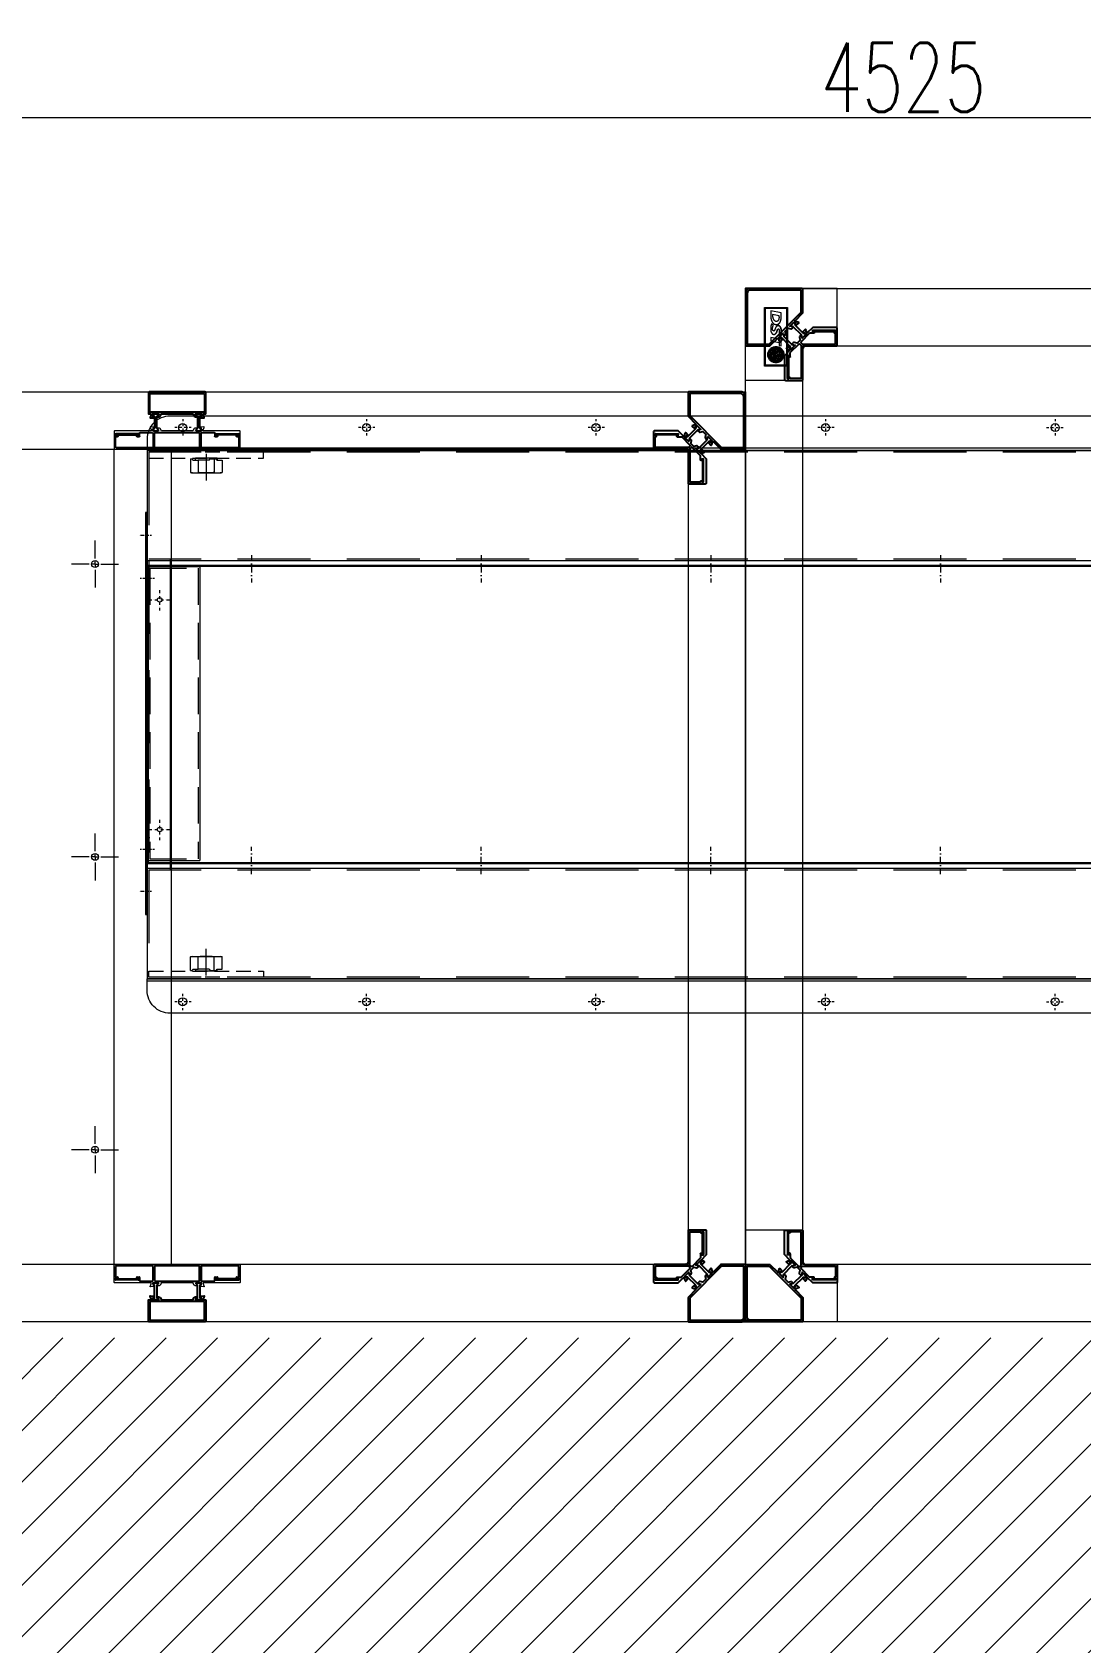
# Model space of a CAD drawing. Header units: millimetres. Extents: x 174875 to 182855, y -330615 to -324972.
# Drawn here: x 178266 to 179179, y -329156 to -327754 of the extents above; entities that cross this region are included whole.
import ezdxf

# ---------------------------------------------------------------- set-up
doc = ezdxf.new("R2010")
doc.units = ezdxf.units.MM
doc.header["$LTSCALE"] = 20
for name, pattern in [('CENTER', [2, 1.25, -0.25, 0.25, -0.25]), ('CENTER2', [28.575, 19.05, -3.175, 3.175, -3.175]), ('DASHDOT2', [0.5, 0.25, -0.125, 0, -0.125]), ('HIDDEN', [9.525, 6.35, -3.175]), ('HIDDEN2', [4.7625, 3.175, -1.5875]), ('SLD-中心线', [34.29, 30.48, -1.27, 1.27, -1.27]), ('SLD-实线', [0])]:
    doc.linetypes.add(name, pattern=pattern)
doc.layers.get('0').update_dxf_attribs({"lineweight": 15})
doc.layers.add('2-HIDDEN', color=2, linetype='HIDDEN')
for name, color, linetype, lineweight in [('Center', 1, 'CENTER', 9), ('Center2', 1, 'CENTER2', 9), ('Dim', 4, 'Continuous', 9), ('from', 7, 'Continuous', 15), ('Hidden', 2, 'HIDDEN', 9), ('中心线', 1, 'CENTER', 9), ('型材专用图层', 7, 'Continuous', 15), ('粗实线', 7, 'SLD-实线', 25)]:
    doc.layers.add(name, color=color, linetype=linetype, lineweight=lineweight)
doc.styles.add('.标注TY', font='txt.shx', dxfattribs={"width": 0.7, "bigfont": 'gbcbig.shx'})
doc.dimstyles.new('.60号字体TY$0', dxfattribs={"dimtxt": 60, "dimasz": 30, "dimexe": 5, "dimexo": 0.5, "dimgap": 5, "dimtad": 1, "dimdsep": 46, "dimtxsty": '.标注TY', "dimblk": 'CLOSEDBLANK', "dimcen": 2.5, "dimclrd": 256, "dimclre": 256, "dimclrt": 256, "dimadec": 0, "dimazin": 0, "dimtfac": 1, "dimtmove": 0, "dimatfit": 3, "dimldrblk": 'CLOSEDBLANK', "dimfxl": 1, "dimlwd": -1, "dimlwe": -1, "dimarcsym": 0})

# ---------------------------------------------------------------- blocks, each defined once
blk = doc.blocks.new('20230914.152401')
for p, q in [((0, 0), (0, 76)), ((80, 80), (4, 80)), ((80, 30), (80, 80)), ((80, 30), (50, 30)), ((50, 0), (50, 30)), ((50, 0), (0, 0))]:
    blk.add_line(p, q)
blk.add_open_spline([(0, 76), (0.1, 76.5), (0.2, 77.6), (1.1, 78.9), (2.4, 79.8), (3.5, 79.9), (4, 80)], degree=3)
at = {"layer": 'Center2'}
for p, q in [((16.6, 12.4), (16.6, 63.6)), ((16.6, 63.6), (36.6, 63.6)), ((17.5, 62.8), (35.7, 62.8)), ((17.5, 13.2), (17.5, 62.8)), ((31, 58.9), (22.2, 60.6)), ((29.5, 56.3), (23.7, 57.5)), ((35.7, 62.8), (35.7, 13.2)), ((36.6, 63.6), (36.6, 12.4)), ((24.2, 48), (22.8, 49.3)), ((29.2, 49.4), (28.9, 49.2)), ((22.1, 37.3), (22.1, 34.5)), ((29.3, 35.9), (22.1, 37.3)), ((22.1, 34.5), (29.3, 33.1)), ((29.3, 39.3), (29.3, 35.9)), ((31.1, 38.9), (29.3, 39.3)), ((29.3, 33.1), (29.3, 30.4)), ((29.3, 30.4), (31.1, 30)), ((29.4, 40.5), (31.1, 40.1)), ((31.1, 30), (31.1, 38.9)), ((36.6, 12.4), (16.6, 12.4)), ((35.7, 13.2), (17.5, 13.2))]:
    blk.add_line(p, q, dxfattribs=at)
blk.add_circle((26.5, 22.4), 7.07, dxfattribs=at)
for centre, radius, start, end in [((26.5, 22.4), 6.41, 108.577, 126.0196), ((14.5, 24.5), 10.7, 13.5276, 21.3249), ((26.5, 22.4), 6.41, 82.0979, 100.3435), ((14, 24.5), 14, 15.0099, 17.4541), ((14.1, 24.5), 14.5, 10.3131, 16.2707), ((26.5, 22.4), 6.41, 59.944, 75.7184), ((26.5, 22.4), 6.41, 177.7263, 188.6439), ((26.5, 22.4), 6.41, 169.1076, 169.8032), ((26.5, 22.4), 6.41, 194.7058, 203.8925), ((26.5, 22.4), 6.41, 150.285, 160.9806), ((14.1, 24.6), 8.15, 323.4773, 331.5163), ((26.5, 22.4), 6.41, 213.591, 230.8986), ((26.5, 22.4), 6.41, 135.5027, 144.2715), ((14.3, 24.5), 8.57, 324.6892, 335.5632), ((14.1, 24.6), 8.15, 340.1207, 359.4156), ((14.1, 24.6), 8.15, 8.2595, 15.9179), ((14.3, 24.5), 8.57, 4.9867, 16.4021), ((14.5, 24.5), 10.7, 318.1507, 326.2785), ((14.3, 24.5), 8.57, 345.4556, 356.3315), ((26.5, 22.4), 6.41, 239.938, 258.3849), ((14.1, 24.6), 11.6, 324.3309, 332.4747), ((14.5, 24.5), 10.7, 333.3058, 346.8094), ((14.1, 24.6), 11.6, 339.1422, 346.8053), ((14.5, 24.5), 10.7, 353.5448, 6.4503), ((14, 24.5), 14, 323.0287, 326.4235), ((14.1, 24.6), 11.6, 7.8448, 16.6749), ((14.1, 24.6), 11.6, 353.6952, 1.5796), ((14.1, 24.5), 14.5, 324.0887, 330.5035), ((26.5, 22.4), 6.41, 264.641, 280.4723), ((14, 24.5), 14, 331.2041, 340.3573), ((14.1, 24.5), 14.5, 335.375, 342.0402), ((14, 24.5), 14, 345.977, 354.7493), ((14, 24.5), 14, 0.6216, 9.2049), ((14.1, 24.5), 14.5, 347.2318, 353.8189), ((26.5, 22.4), 6.41, 287.2151, 291.3775), ((14.1, 24.5), 14.5, 358.6925, 5.3237), ((14.6, 24.6), 16.5, 330.0669, 335.1553), ((14.7, 24.5), 16.9, 333.1303, 337.3277), ((26.5, 22.4), 6.41, 300.9733, 311.0965), ((14.6, 24.6), 16.5, 340.2612, 347.1517), ((26.5, 22.4), 6.41, 47.2591, 52.9763), ((14.6, 24.6), 16.5, 4.2394, 8.5697), ((14.7, 24.5), 16.9, 342.1343, 347.4054), ((14.6, 24.6), 16.5, 352.0539, 359.1488), ((26.5, 22.4), 6.41, 316.2495, 326.3707), ((14.7, 24.5), 16.9, 2.2264, 6.1797), ((26.5, 22.4), 6.41, 29.0078, 38.3367), ((14.7, 24.5), 16.9, 352.5463, 357.902), ((26.5, 22.4), 6.41, 332.7338, 338.859), ((26.5, 22.4), 6.41, 14.6549, 23.3331), ((26.5, 22.4), 6.41, 344.127, 355.8051), ((26.5, 22.4), 6.41, 1.3408, 8.7575)]:
    blk.add_arc(centre, radius, start, end, dxfattribs=at)
for points, knots in [([(22.2, 60.6), (22.2, 59.8), (22.1, 58.1), (22, 55.6), (22.3, 53.3), (23, 51.3), (24.1, 49.7), (25.7, 48.6), (27.4, 48.6), (28.8, 49.1), (29.8, 49.9), (30.4, 51), (31, 52.9), (31.3, 55.5), (31.1, 57.7), (31, 58.9)], [0, 0, 0, 0, 0.093743, 0.187488, 0.281183, 0.351524, 0.42189, 0.492191, 0.562334, 0.60939, 0.656365, 0.703235, 0.750325, 0.875078, 1, 1, 1, 1]), ([(23.7, 57.5), (23.7, 56.9), (23.6, 55.6), (23.9, 53.6), (25, 52.3), (26.1, 51.7), (27, 51.6), (27.7, 51.7), (28.5, 52), (29.3, 53), (29.6, 54.6), (29.5, 55.8), (29.5, 56.3)], [0, 0, 0, 0, 0.140716, 0.280942, 0.421244, 0.49092, 0.562109, 0.609483, 0.656011, 0.750071, 0.874889, 1, 1, 1, 1]), ([(22.8, 49.3), (22.5, 48.5), (22, 47.1), (22, 45.1), (22.1, 43.5), (22.2, 42.3), (22.8, 41.3), (23.4, 40.6), (24.1, 40.1), (24.9, 40), (25.7, 40.2), (26.4, 40.8), (27, 41.6), (27.5, 42.9), (27.8, 44), (28.2, 44.7), (28.5, 44.8), (28.7, 44.8), (29, 44.8), (29.3, 44.3), (29.4, 43.4), (29.4, 42), (29.4, 41.1), (29.4, 40.5)], [0, 0, 0, 0, 0.105326, 0.210557, 0.269959, 0.328741, 0.375109, 0.422334, 0.456894, 0.492399, 0.52708, 0.562708, 0.614961, 0.667509, 0.750007, 0.765627, 0.78141, 0.789369, 0.797148, 0.812854, 0.865032, 0.917532, 1, 1, 1, 1]), ([(31.1, 40.1), (31.1, 40.8), (31.2, 42.3), (31.2, 44.2), (30.8, 45.6), (30.4, 46.6), (29.6, 47.5), (28.7, 47.8), (27.8, 47.7), (27, 47.1), (26.2, 45.9), (25.8, 44.5), (25.3, 43.5), (25, 43.2), (24.8, 43), (24.6, 43), (24.2, 43.1), (23.9, 43.6), (23.6, 44.4), (23.6, 46), (24, 47.2), (24.2, 48)], [0, 0, 0, 0, 0.105642, 0.211237, 0.26401, 0.316814, 0.369518, 0.421958, 0.457097, 0.491977, 0.562613, 0.656463, 0.703357, 0.715359, 0.726994, 0.738751, 0.750755, 0.781475, 0.812591, 0.875377, 1, 1, 1, 1]), ([(24.8, 43), (24.8, 43), (24.9, 43), (25, 43.1), (25.1, 43.2), (25.1, 43.2)], [0, 0, 0, 0, 0.039655, 0.70753, 1, 1, 1, 1]), ([(28.2, 44.6), (28.1, 44.5), (27.6, 43.8), (27.4, 42.4), (26.7, 41), (26.1, 40.6), (26, 40.5)], [0, 0, 0, 0, 0.049887, 0.545355, 0.932005, 1, 1, 1, 1]), ([(27.3, 47.3), (27.5, 47.4), (27.8, 47.7), (28.7, 47.8), (29.6, 47.5), (30.6, 46.3), (31.2, 44.5), (31.2, 42.3), (31.1, 40.8), (31.1, 40.1)], [0, 0, 0, 0, 0.059082, 0.131482, 0.239528, 0.34812, 0.564768, 0.782336, 1, 1, 1, 1]), ([(25.3, 28.7), (25.4, 28.6), (25.4, 28.5), (25.5, 28.4), (25.6, 28.3), (25.9, 28.3), (26.4, 28.3), (27, 28.3), (27.4, 28.2), (27.5, 28.1)], [0, 0, 0, 0, 0.064835, 0.125549, 0.188639, 0.250649, 0.500915, 0.752172, 1, 1, 1, 1]), ([(27.5, 28.1), (27.2, 28.2), (26.6, 28.4), (25.9, 28.3), (25.6, 28.3), (25.5, 28.4), (25.4, 28.5), (25.4, 28.6), (25.3, 28.7)], [0, 0, 0, 0, 0.497414, 0.748515, 0.810731, 0.874032, 0.934949, 1, 1, 1, 1]), ([(20.2, 21.4), (20.4, 21.4), (20.7, 21.3), (21, 21.3), (21.1, 21.4), (21.2, 21.5), (21.2, 21.7), (20.9, 21.9), (20.5, 22.2), (20.2, 22.5), (20.1, 22.6)], [0, 0, 0, 0, 0.250622, 0.344853, 0.368506, 0.391067, 0.439928, 0.593807, 0.752375, 1, 1, 1, 1]), ([(22.2, 24.5), (22.1, 24.4), (21.8, 24.1), (21.2, 24), (20.6, 23.9), (20.3, 23.7), (20.2, 23.6)], [0, 0, 0, 0, 0.278304, 0.560383, 0.784062, 1, 1, 1, 1]), ([(20.2, 23.5), (20.5, 23.2), (20.9, 22.8), (21.5, 22.3), (21.7, 22), (21.8, 21.8)], [0, 0, 0, 0, 0.5566654, 0.7790892, 1, 1, 1, 1]), ([(21.8, 21.8), (21.7, 22), (21.5, 22.4), (20.8, 22.8), (20.4, 23.2), (20.2, 23.5)], [0, 0, 0, 0, 0.280004, 0.562578, 1, 1, 1, 1]), ([(21.3, 20.7), (21.1, 20.7), (20.8, 20.7), (20.4, 20.7), (20.3, 20.7)], [0, 0, 0, 0, 0.5599407, 1, 1, 1, 1]), ([(20.4, 24.5), (20.7, 24.5), (21.1, 24.6), (21.6, 24.8), (21.8, 24.9), (21.9, 25.1), (21.8, 25.2), (21.8, 25.3), (21.7, 25.4), (21.4, 25.5), (21.2, 25.5), (20.9, 25.5)], [0, 0, 0, 0, 0.314062, 0.437625, 0.561039, 0.60854, 0.631069, 0.653957, 0.702773, 0.752043, 1, 1, 1, 1]), ([(23.4, 18.6), (23, 18.6), (22.4, 18.7), (21.8, 18.9), (21.4, 19), (21.2, 18.9), (21.2, 18.8)], [0, 0, 0, 0, 0.497695, 0.748736, 0.876336, 1, 1, 1, 1]), ([(21.3, 26.1), (21.5, 26.1), (21.8, 26.1), (22, 25.9), (22.2, 25.8)], [0, 0, 0, 0, 0.55805, 1, 1, 1, 1]), ([(22.2, 25.8), (22, 25.9), (21.8, 26.1), (21.4, 26.1), (21.3, 26.1)], [0, 0, 0, 0, 0.560096, 1, 1, 1, 1]), ([(22.1, 21), (22.4, 20.7), (22.7, 20.3), (23.2, 19.9), (23.4, 19.7), (23.4, 19.5), (23.4, 19.4), (23.4, 19.3), (23.3, 19.2), (23.1, 19.2), (22.8, 19.3), (22.2, 19.5), (21.7, 19.5), (21.3, 19.6)], [0, 0, 0, 0, 0.248314, 0.373478, 0.436119, 0.468379, 0.499485, 0.515421, 0.53121, 0.562519, 0.625681, 0.750656, 1, 1, 1, 1]), ([(22.5, 26.9), (22.7, 26.8), (23, 26.6), (23.6, 26.7), (24.1, 26.7), (24.4, 26.6), (24.6, 26.5), (24.7, 26.4), (24.7, 26.3), (24.6, 26.1), (24.5, 26), (24.2, 25.9), (23.7, 25.7), (23.2, 25.4), (22.9, 25.3)], [0, 0, 0, 0, 0.123361, 0.248792, 0.374043, 0.436042, 0.468003, 0.498078, 0.530906, 0.561854, 0.591938, 0.624463, 0.750042, 1, 1, 1, 1]), ([(22.9, 24), (23.2, 23.8), (23.7, 23.5), (24.2, 23.2), (24.5, 23.1), (24.6, 22.9), (24.6, 22.8), (24.6, 22.7), (24.6, 22.6), (24.4, 22.5), (24.1, 22.5), (23.5, 22.5), (23, 22.4), (22.6, 22.4)], [0, 0, 0, 0, 0.2494467, 0.3742887, 0.4443229, 0.4721389, 0.5003434, 0.5157386, 0.5311693, 0.5636012, 0.6264707, 0.7513308, 1, 1, 1, 1]), ([(24.9, 22.1), (24.7, 22), (24.4, 21.8), (23.8, 21.9), (23.3, 21.9), (22.9, 21.8), (22.7, 21.7), (22.6, 21.6), (22.6, 21.5), (22.6, 21.4), (22.7, 21.2), (23, 21), (23.5, 20.6), (23.8, 20.1), (24, 19.7)], [0, 0, 0, 0, 0.124495, 0.249684, 0.374831, 0.444847, 0.472617, 0.500416, 0.516182, 0.531206, 0.563755, 0.627147, 0.751775, 1, 1, 1, 1]), ([(22.6, 21.5), (22.6, 21.5), (22.6, 21.5), (22.7, 21.6), (22.7, 21.7), (22.8, 21.7), (22.9, 21.7)], [0, 0, 0, 0, 0.056841, 0.24878, 0.677408, 1, 1, 1, 1]), ([(22.7, 27.5), (22.9, 27.4), (23.3, 27.2), (24.1, 27.4), (24.6, 27.2), (24.9, 27)], [0, 0, 0, 0, 0.274321, 0.562973, 1, 1, 1, 1]), ([(24.9, 27), (24.5, 27.2), (23.9, 27.4), (23.2, 27.3), (22.9, 27.5), (22.7, 27.5)], [0, 0, 0, 0, 0.557146, 0.782697, 1, 1, 1, 1]), ([(25.1, 25.7), (24.8, 25.5), (24.3, 25.2), (23.7, 25), (23.3, 24.8), (23.2, 24.7), (23.1, 24.7), (23.1, 24.6), (23.1, 24.6), (23.1, 24.5), (23.2, 24.5), (23.3, 24.4), (23.5, 24.3), (23.8, 24.1), (24.4, 23.9), (24.9, 23.6), (25.1, 23.3)], [0, 0, 0, 0, 0.247907, 0.372871, 0.434636, 0.468072, 0.479207, 0.489111, 0.497735, 0.509355, 0.523208, 0.54851, 0.591912, 0.657915, 0.781436, 1, 1, 1, 1]), ([(25.1, 23.3), (24.8, 23.6), (24.3, 24), (23.6, 24.3), (23.3, 24.4), (23.2, 24.5), (23.1, 24.5), (23.1, 24.6), (23.1, 24.6), (23.1, 24.7), (23.2, 24.7), (23.3, 24.8), (23.4, 24.8), (23.4, 24.8)], [0, 0, 0, 0, 0.477896, 0.682308, 0.785923, 0.831278, 0.84613, 0.859424, 0.87421, 0.89119, 0.910278, 0.967602, 1, 1, 1, 1]), ([(25.7, 16.8), (25.3, 16.8), (24.6, 16.9), (24, 17.2), (23.6, 17.2), (23.4, 17.1), (23.3, 17.1), (23.3, 17), (23.3, 16.9), (23.3, 16.8)], [0, 0, 0, 0, 0.4170687, 0.7482125, 0.8109013, 0.8735668, 0.9056806, 0.937199, 1, 1, 1, 1]), ([(23.3, 16.8), (23.3, 16.9), (23.3, 17), (23.3, 17.1), (23.4, 17.1), (23.5, 17.2), (23.6, 17.2)], [0, 0, 0, 0, 0.340471, 0.511345, 0.685448, 1, 1, 1, 1]), ([(24.4, 19.2), (24.5, 19), (24.6, 18.7), (25.1, 18.3), (25.4, 18), (25.6, 17.8), (25.7, 17.7), (25.7, 17.6), (25.7, 17.5), (25.7, 17.5), (25.6, 17.4), (25.6, 17.4), (25.5, 17.3), (25.4, 17.3), (25.1, 17.5), (24.6, 17.6), (24.1, 17.8), (23.7, 17.8), (23.6, 17.8)], [0, 0, 0, 0, 0.120959, 0.247219, 0.369096, 0.434264, 0.450529, 0.46566, 0.48072, 0.496925, 0.513097, 0.527942, 0.542454, 0.55778, 0.626918, 0.751418, 0.875626, 1, 1, 1, 1]), ([(23.6, 17.8), (23.9, 17.7), (24.5, 17.6), (25, 17.5), (25.2, 17.4)], [0, 0, 0, 0, 0.663644, 1, 1, 1, 1]), ([(25.4, 21.9), (25.7, 21.7), (26.1, 21.3), (26.7, 21.1), (27, 20.9), (27.1, 20.8), (27.1, 20.7), (27.1, 20.6), (27.1, 20.5), (27.1, 20.5), (27, 20.5), (26.9, 20.5), (26.5, 20.5), (25.9, 20.4), (25.3, 20.4), (25, 20.4)], [0, 0, 0, 0, 0.247849, 0.372578, 0.435376, 0.466706, 0.483113, 0.499964, 0.510498, 0.520212, 0.52991, 0.563008, 0.625765, 0.75051, 1, 1, 1, 1]), ([(27.2, 19.8), (26.8, 19.8), (26.3, 19.7), (25.6, 19.8), (25.2, 19.8), (25.1, 19.7), (25, 19.7), (25, 19.6), (25, 19.5), (25.1, 19.3), (25.3, 19.1), (25.8, 18.6), (26.1, 18.1), (26.3, 17.8)], [0, 0, 0, 0, 0.249641, 0.374875, 0.437498, 0.469119, 0.484623, 0.500559, 0.532025, 0.562619, 0.626984, 0.751989, 1, 1, 1, 1]), ([(25, 19.6), (25, 19.6), (25, 19.6), (25, 19.7), (25.1, 19.7), (25.2, 19.8), (25.2, 19.8), (25.2, 19.8)], [0, 0, 0, 0, 0.121459, 0.313921, 0.501157, 0.883043, 1, 1, 1, 1]), ([(25.3, 27.9), (25.4, 27.8), (25.8, 27.6), (26.4, 27.7), (26.8, 27.7), (27.2, 27.6), (27.4, 27.6), (27.5, 27.5), (27.5, 27.4), (27.5, 27.3), (27.4, 27.2), (27.3, 27.1), (27, 27), (26.4, 26.8), (25.9, 26.4), (25.6, 26.2)], [0, 0, 0, 0, 0.123108, 0.249347, 0.374166, 0.436463, 0.46823, 0.499605, 0.515911, 0.531572, 0.54721, 0.563188, 0.625645, 0.750445, 1, 1, 1, 1]), ([(25.7, 24.9), (26.1, 24.8), (26.6, 24.6), (27.2, 24.4), (27.5, 24.2), (27.7, 24.1), (27.7, 24), (27.7, 23.9), (27.7, 23.8), (27.5, 23.7), (27.2, 23.6), (26.5, 23.6), (26, 23.4), (25.7, 23.3)], [0, 0, 0, 0, 0.249064, 0.374289, 0.436847, 0.468145, 0.500637, 0.515855, 0.530657, 0.563345, 0.627767, 0.75222, 1, 1, 1, 1]), ([(28, 23.2), (27.6, 23.1), (27, 23), (26.4, 22.9), (26.1, 22.8), (25.9, 22.7), (25.9, 22.7), (25.8, 22.5), (25.9, 22.4), (26, 22.2), (26.3, 22.1), (26.9, 21.8), (27.3, 21.4), (27.6, 21.1)], [0, 0, 0, 0, 0.248338, 0.373091, 0.436219, 0.451697, 0.467201, 0.499295, 0.531164, 0.56123, 0.625683, 0.751021, 1, 1, 1, 1]), ([(25.9, 22.4), (25.9, 22.4), (25.8, 22.4), (25.8, 22.5), (25.9, 22.7), (25.9, 22.7), (26, 22.8), (26.1, 22.8), (26.1, 22.8)], [0, 0, 0, 0, 0.024585, 0.278089, 0.53338, 0.656711, 0.77983, 1, 1, 1, 1]), ([(27.8, 26.8), (27.5, 26.6), (27, 26.3), (26.5, 26), (26.2, 25.9), (26.1, 25.8), (26, 25.7), (26, 25.6), (26.1, 25.4), (26.3, 25.3), (26.6, 25.2), (27.2, 25.1), (27.7, 24.8), (28, 24.7)], [0, 0, 0, 0, 0.249909, 0.375069, 0.438615, 0.454061, 0.46952, 0.501531, 0.53276, 0.563412, 0.628159, 0.752211, 1, 1, 1, 1]), ([(26.1, 25.4), (26.1, 25.4), (26.1, 25.5), (26, 25.6), (26, 25.7), (26.1, 25.8), (26.2, 25.8), (26.2, 25.9), (26.3, 25.9)], [0, 0, 0, 0, 0.026438, 0.247997, 0.475102, 0.584784, 0.694366, 1, 1, 1, 1]), ([(26.1, 26.5), (26.2, 26.6), (26.5, 26.9), (27, 27), (27.2, 27.1), (27.2, 27.1)], [0, 0, 0, 0, 0.4953764, 0.9473154, 1, 1, 1, 1]), ([(27.7, 16.1), (27.4, 16.3), (27.1, 16.6), (26.9, 17.1), (26.8, 17.4)], [0, 0, 0, 0, 0.562133, 1, 1, 1, 1]), ([(28, 20), (28.1, 19.9), (28.3, 19.5), (28.8, 19.2), (29.2, 19), (29.4, 18.8), (29.6, 18.6), (29.6, 18.5), (29.5, 18.4), (29.5, 18.4), (29.3, 18.3), (29, 18.4), (28.3, 18.5), (27.7, 18.5), (27.3, 18.5)], [0, 0, 0, 0, 0.124817, 0.249442, 0.374389, 0.436762, 0.468114, 0.50005, 0.515692, 0.530878, 0.563246, 0.625218, 0.750475, 1, 1, 1, 1]), ([(29.5, 17.7), (29.1, 17.7), (28.5, 17.7), (27.9, 17.8), (27.6, 17.9), (27.4, 17.8), (27.4, 17.8), (27.3, 17.7), (27.3, 17.6), (27.3, 17.4), (27.5, 17.2), (27.8, 16.8), (28.2, 16.5), (28.4, 16.2)], [0, 0, 0, 0, 0.280736, 0.420975, 0.491184, 0.509412, 0.526933, 0.544177, 0.562303, 0.614978, 0.668206, 0.750463, 1, 1, 1, 1]), ([(28.6, 22.9), (28.7, 22.8), (29, 22.5), (29.5, 22.3), (30, 22.2), (30.3, 22), (30.4, 21.9), (30.5, 21.8), (30.5, 21.7), (30.4, 21.6), (30.3, 21.5), (29.9, 21.4), (29.3, 21.5), (28.7, 21.4), (28.3, 21.3)], [0, 0, 0, 0, 0.12385, 0.249765, 0.374988, 0.437326, 0.469501, 0.500888, 0.516585, 0.532518, 0.563818, 0.626617, 0.751957, 1, 1, 1, 1]), ([(28.4, 27.1), (28.6, 27.3), (29, 27.6), (29.5, 27.8), (29.7, 27.9)], [0, 0, 0, 0, 0.558813, 1, 1, 1, 1]), ([(30.6, 21), (30.2, 20.9), (29.7, 20.8), (29, 20.8), (28.7, 20.8), (28.5, 20.7), (28.4, 20.5), (28.4, 20.4), (28.5, 20.3), (28.6, 20.2), (28.8, 20), (29.4, 19.7), (29.8, 19.3), (30.1, 19.1)], [0, 0, 0, 0, 0.249115, 0.37408, 0.436601, 0.468121, 0.499016, 0.531319, 0.562704, 0.593329, 0.625143, 0.751672, 1, 1, 1, 1]), ([(28.5, 20.5), (28.5, 20.5), (28.5, 20.6), (28.5, 20.7), (28.6, 20.7), (28.7, 20.8), (28.7, 20.8)], [0, 0, 0, 0, 0.042156, 0.410259, 0.7858, 1, 1, 1, 1]), ([(28.6, 25.9), (29, 25.7), (29.5, 25.5), (30.2, 25.4), (30.5, 25.3), (30.7, 25.2), (30.7, 25.1), (30.7, 25), (30.7, 24.9), (30.5, 24.8), (30.2, 24.7), (29.5, 24.6), (29, 24.4), (28.7, 24.2)], [0, 0, 0, 0, 0.249452, 0.375302, 0.437447, 0.468826, 0.500194, 0.515589, 0.531872, 0.564572, 0.627321, 0.752399, 1, 1, 1, 1]), ([(31, 25.8), (30.6, 25.9), (30, 26), (29.4, 26.2), (29, 26.3), (28.9, 26.4), (28.8, 26.6), (28.9, 26.8), (29.1, 26.9), (29.6, 27.1), (30, 27.3), (30.4, 27.5)], [0, 0, 0, 0, 0.280931, 0.421163, 0.49239, 0.527607, 0.563084, 0.609783, 0.656414, 0.750349, 1, 1, 1, 1]), ([(31, 24.4), (30.7, 24.2), (30.2, 24), (29.5, 23.9), (29.2, 23.8), (29, 23.7), (29, 23.5), (29, 23.4), (29.1, 23.2), (29.4, 23.1), (30.1, 22.9), (30.6, 22.6), (30.9, 22.3)], [0, 0, 0, 0, 0.248577, 0.374047, 0.436803, 0.467904, 0.499543, 0.530751, 0.562272, 0.625132, 0.750641, 1, 1, 1, 1]), ([(29, 23.6), (29, 23.6), (29, 23.7), (29.1, 23.8), (29.2, 23.8), (29.3, 23.8)], [0, 0, 0, 0, 0.208422, 0.602053, 1, 1, 1, 1]), ([(30.7, 17.5), (30.6, 17.6), (30.4, 17.7), (30.4, 17.9), (30.3, 18)], [0, 0, 0, 0, 0.552498, 1, 1, 1, 1]), ([(30.8, 19.3), (31.1, 19.4), (31.5, 19.4), (32, 19.4), (32.2, 19.4)], [0, 0, 0, 0, 0.560029, 1, 1, 1, 1]), ([(31.8, 18.8), (31.7, 18.8), (31.4, 18.8), (31, 18.8), (30.8, 18.7), (30.8, 18.6), (30.7, 18.4), (30.8, 18.2), (31, 18), (31.1, 17.9)], [0, 0, 0, 0, 0.2811934, 0.4225006, 0.5610579, 0.6081479, 0.6556267, 0.7494162, 1, 1, 1, 1]), ([(32.5, 20.1), (32.2, 20.2), (31.8, 20.4), (31.4, 20.7), (31.2, 20.8)], [0, 0, 0, 0, 0.5601704, 1, 1, 1, 1]), ([(31.5, 22.3), (31.7, 22.4), (32.2, 22.5), (32.7, 22.5), (32.9, 22.5)], [0, 0, 0, 0, 0.560182, 1, 1, 1, 1]), ([(32.9, 22.5), (32.6, 22.5), (32.2, 22.5), (31.7, 22.4), (31.5, 22.3)], [0, 0, 0, 0, 0.55944, 1, 1, 1, 1]), ([(32.9, 21.9), (32.6, 21.9), (32.3, 21.9), (31.8, 21.8), (31.7, 21.7), (31.6, 21.6), (31.5, 21.5), (31.5, 21.4), (31.6, 21.3), (31.7, 21.1), (32.1, 20.9), (32.4, 20.7), (32.7, 20.6)], [0, 0, 0, 0, 0.249317, 0.372099, 0.435542, 0.467394, 0.495392, 0.529362, 0.568384, 0.629217, 0.751244, 1, 1, 1, 1]), ([(31.6, 25.2), (31.7, 25.2), (31.9, 25.4), (32, 25.4), (32.1, 25.5)], [0, 0, 0, 0, 0.559914, 1, 1, 1, 1]), ([(32.8, 23.3), (32.6, 23.4), (32.1, 23.5), (31.8, 23.8), (31.6, 23.9)], [0, 0, 0, 0, 0.560472, 1, 1, 1, 1]), ([(32.4, 24.9), (32.2, 24.8), (32.1, 24.8), (31.9, 24.7), (31.8, 24.6), (31.8, 24.5), (31.8, 24.4), (31.9, 24.3), (32.1, 24.2), (32.3, 24.1), (32.6, 24), (32.7, 24)], [0, 0, 0, 0, 0.248565, 0.34302, 0.366269, 0.390168, 0.436962, 0.526057, 0.614231, 0.753183, 1, 1, 1, 1]), ([(32.7, 24), (32.5, 24.1), (32.3, 24.1), (32, 24.3), (31.8, 24.4), (31.8, 24.5), (31.8, 24.6), (31.8, 24.6), (31.9, 24.7), (31.9, 24.7)], [0, 0, 0, 0, 0.452587, 0.652141, 0.809827, 0.877186, 0.911588, 0.945053, 1, 1, 1, 1])]:
    blk.add_open_spline(points, degree=3, knots=knots, dxfattribs=at)
at = {"layer": 'Defpoints', "color": 251}
blk.add_lwpolyline([(4, 80), (0, 80), (0, 75)], dxfattribs=at)
blk = doc.blocks.new('20230914.152449')
for p, q in [((0, 30), (0, 80)), ((0, 80), (76, 80)), ((80, 0), (80, 76)), ((0, 30), (30, 30)), ((30, 0), (30, 30)), ((30, 0), (80, 0))]:
    blk.add_line(p, q)
blk.add_open_spline([(80, 76), (79.9, 76.5), (79.8, 77.6), (78.9, 78.9), (77.6, 79.8), (76.5, 79.9), (76, 80)], degree=3)
at = {"layer": 'Defpoints', "color": 251}
blk.add_lwpolyline([(75.8, 80), (80, 80), (80, 76)], dxfattribs=at)
blk = doc.blocks.new('新型材三通')
at = {"layer": '粗实线'}
h = blk.add_hatch(dxfattribs=at)
h.set_pattern_fill('ANSI31', color=1, scale=0.2, style=0)
h.set_pattern_definition([(45, (-36338.5513, 13786.73324), (-0.449012806, 0.449012806), [])])
h.paths.add_polyline_path([(37.5, 78.4), (36.5, 78.4), (36.5, 59.3), (37.5, 59.3)])
h.paths.add_polyline_path([(78.4, 36.5), (78.4, 37.5), (58.7, 37.5), (58.7, 36.5)])
at = {"layer": '型材专用图层', "color": 8, "lineweight": 5, "ltscale": 5}
for p, q in [((0, 49.2), (0, 50)), ((0.8, 50), (0, 50)), ((0, 4), (0, 0)), ((4, 0), (0, 0)), ((49.2, 0), (50, 0)), ((50, 0.8), (50, 0))]:
    blk.add_line(p, q, dxfattribs=at)
at = {"layer": '粗实线'}
for points in [[(37.2, 53.1), (35.8, 52.4, 0.548619), (35.7, 51.9), (37.8, 50.1), (39.5, 53.1), (43.3, 49.3), (40.8, 48.7, 0.585258), (40.7, 48.3), (41.7, 47.3, 0.261625), (42.7, 47.1), (45, 47.6), (47.6, 45), (45, 47.6), (47.6, 45), (47.1, 42.7, 0.261625), (47.3, 41.7), (48.3, 40.7, 0.585258), (48.7, 40.8), (49.3, 43.3), (53.1, 39.5), (50.1, 37.8), (51.9, 35.7, 0.548619), (52.4, 35.8), (53.1, 37.2, 0.315299), (53.1, 37.4), (53, 37.5, -0.414214), (53, 37.7), (53.7, 38.4, -0.414214), (54.1, 38.4), (58.4, 34.2, 0.198936), (58.9, 34), (65.3, 34), (79.2, 34, 0.414214), (80, 34.8), (80, 49.2, 0.414214), (79.2, 50), (64.7, 50), (52.5, 50, -0.414214), (50, 52.5), (50, 65.3), (50, 79.2, 0.414214), (49.2, 80), (34.8, 80, 0.414214), (34, 79.2), (34, 64.7), (34, 58.9, 0.198912), (34.2, 58.4), (38.4, 54.1, -0.414214), (38.4, 53.7), (37.7, 53, -0.414214), (37.5, 53), (37.4, 53.1, 0.315299)], [(36.5, 58.6, 0.414214), (36.6, 58.5), (37.9, 58.5, 0.414214), (38, 58.6), (38, 59.4, -0.414214), (38.5, 59.9, -0.414214), (39, 59.4), (39, 56.2, 0.198912), (39.2, 55.6), (46.5, 48.4, 0.414424), (47.3, 48.4), (48.3, 49.4, 0.200991), (48.5, 49.8), (48.5, 78, 0.414214), (48, 78.5), (39.2, 78.5, 0.414214), (39, 78.3), (39, 77.9, -0.414214), (38.5, 77.4, -0.414214), (38, 77.9), (38, 78.4, 0.414214), (37.9, 78.5), (36.6, 78.5, 0.414214), (36.5, 78.4)], [(0.8, 50, 0.414214), (0, 49.2), (0, 4, 0.414214), (4, 0), (49.2, 0, 0.414214), (50, 0.8), (50, 20.9, 0.198912), (49.7, 21.6), (43.5, 27.8, -0.414214), (43.5, 28.2), (44.4, 29.1, -0.414214), (44.7, 29.1), (44.7, 29.1, 0.315299), (44.9, 29), (46.4, 29.7, 0.548619), (46.4, 30.2), (44.3, 32), (42.6, 29.1), (38.8, 32.8), (41.3, 33.4, 0.585258), (41.4, 33.8), (40.4, 34.8, 0.261625), (39.5, 35.1), (37.2, 34.5), (34.5, 37.2), (35.1, 39.5, 0.261625), (34.8, 40.4), (33.8, 41.4, 0.585258), (33.4, 41.3), (32.8, 38.8), (29.1, 42.6), (32, 44.3), (30.2, 46.4, 0.548619), (29.7, 46.4), (29, 44.9, 0.315299), (29.1, 44.7), (29.1, 44.7, -0.414214), (29.1, 44.4), (28.2, 43.5, -0.414214), (27.8, 43.5), (21.6, 49.7, 0.198912), (20.9, 50)]]:
    blk.add_lwpolyline(points, format="xyb", close=True, dxfattribs=at)
blk.add_lwpolyline([(36.5, 59.3), (37.5, 59.3), (37.5, 78.4), (36.5, 78.4)], close=True, dxfattribs=at)
for points in [[(47.6, 21.6), (21, 48.2, 0.198912), (20.3, 48.5), (2, 48.5, 0.414214), (1.5, 48), (1.5, 4, 0.414214), (4, 1.5), (48, 1.5, 0.414214), (48.5, 2), (48.5, 20.3, 0.198912), (48.2, 21), (21.6, 47.6)], [(59.4, 39.1), (56.1, 39.1, -0.198912), (55.5, 39.3), (48.4, 46.5, -0.414424), (48.4, 47.3), (49.4, 48.3, -0.200991), (49.8, 48.5), (78, 48.5, -0.414214), (78.5, 48), (78.5, 39.2, -0.414214), (78.3, 39), (77.9, 39, 0.414214), (77.4, 38.5, 0.414214), (77.9, 38), (78.4, 38, -0.414214), (78.5, 37.9)], [(59.4, 39.1, -0.414214), (59.9, 38.6, -0.414214), (59.4, 38.1), (58.6, 38.1, 0.414214), (58.5, 38), (58.5, 36.7, 0.414239), (58.7, 36.5)], [(78.4, 36.5), (58.7, 36.5), (58.7, 37.5), (78.4, 37.5), (78.4, 36.5, 0.414214), (78.5, 36.6), (78.5, 37.9)]]:
    blk.add_lwpolyline(points, format="xyb", dxfattribs=at)
at = {"layer": '粗实线', "color": 1}
for points in [[(33.4, 41.7, 0.131829), (33.4, 41.6), (32.9, 39.8, -0.125779), (32.8, 39.7), (32.7, 39.5, -0.414214), (32.1, 39.5), (29.7, 42, -0.414214), (29.7, 42.5), (29.9, 42.7, -0.125778), (29.9, 42.7), (31.7, 43.2, 0.131829), (31.9, 43.3), (38.8, 50.2, 0.131829), (38.9, 50.4), (39.4, 52.2, -0.125778), (39.5, 52.3), (39.6, 52.4, -0.414214), (40.2, 52.4), (42.6, 50, -0.414214), (42.6, 49.4), (42.4, 49.3, -0.125779), (42.3, 49.3), (40.5, 48.8, 0.131829), (40.4, 48.7), (33.4, 41.7)], [(39.5, 32.7), (39.7, 32.8, -0.125779), (39.8, 32.9), (41.6, 33.4, 0.131829), (41.7, 33.4), (48.7, 40.4, 0.131829), (48.8, 40.5), (49.3, 42.3, -0.125779), (49.3, 42.4), (49.4, 42.6, -0.414214), (50, 42.6), (52.4, 40.2, -0.414214), (52.4, 39.6), (52.3, 39.5, -0.125778), (52.2, 39.4), (50.4, 38.9, 0.131829), (50.2, 38.8), (43.3, 31.9, 0.131829), (43.2, 31.7), (42.7, 29.9, -0.125778), (42.7, 29.9), (42.5, 29.7, -0.414214), (42, 29.7), (39.5, 32.1)]]:
    blk.add_lwpolyline(points, format="xyb", dxfattribs=at)
blk.add_arc((39.8, 32.4), 0.4, 135, 225, dxfattribs=at)
blk = doc.blocks.new('新型材直通')
at = {"layer": '粗实线'}
h = blk.add_hatch(dxfattribs=at)
h.set_pattern_fill('ANSI31', color=1, scale=0.2, style=0)
h.set_pattern_definition([(45, (-36480.32044, 13770.3693), (-0.449012806, 0.449012806), [])])
h.paths.add_polyline_path([(1.6, 37.5), (1.6, 36.5), (21, 36.5), (21, 37.5)])
h.paths.add_polyline_path([(89, 37.5), (89, 36.5), (108.4, 36.5), (108.4, 37.5)])
blk.add_lwpolyline([(0, 34.8), (0, 49.2, -0.414214), (0.8, 50), (109.2, 50, -0.414214), (110, 49.2), (110, 34.8, -0.414214), (109.2, 34), (95.3, 34), (77.9, 34, 0.414214), (77.6, 33.7), (77.6, 32.7, 0.414214), (77.8, 32.5), (77.9, 32.5, -0.315299), (78, 32.4), (78.6, 30.9, -0.548619), (78.3, 30.5), (75.5, 30.7), (76.4, 34), (71, 34), (72.4, 31.8, -0.585258), (72.2, 31.5), (70.8, 31.5, -0.261625), (69.9, 32), (68.7, 34), (50, 34), (41.3, 34), (40.1, 32, -0.261625), (39.2, 31.5), (37.8, 31.5, -0.585258), (37.6, 31.8), (39, 34), (33.6, 34), (34.5, 30.7), (31.7, 30.5, -0.548619), (31.4, 30.9), (32, 32.4, -0.315299), (32.1, 32.5), (32.2, 32.5, 0.414214), (32.4, 32.7), (32.4, 33.7, 0.414214), (32.1, 34), (14.7, 34), (0.8, 34, -0.414214)], format="xyb", close=True)
at = {"layer": '型材专用图层', "color": 8, "lineweight": 5, "ltscale": 5}
for p, q in [((0.8, 50), (0, 50)), ((0, 49.2), (0, 50)), ((109.2, 50), (110, 50)), ((110, 49.2), (110, 50))]:
    blk.add_line(p, q, dxfattribs=at)
for points in [[(30, 18.8), (30, 19.2), (30.4, 19.2)], [(80, 18.8), (80, 19.2), (79.6, 19.2)], [(30, 0.8), (30, 0), (30.8, 0)], [(80, 0.8), (80, 0), (79.2, 0)]]:
    blk.add_lwpolyline(points, dxfattribs=at)
at = {"layer": '粗实线'}
for p, q in [((1.3, 48.2), (1.3, 39.3)), ((33.6, 48.7), (1.8, 48.7)), ((34.1, 36), (34.1, 48.2)), ((75.9, 48.2), (75.9, 36)), ((108.2, 48.7), (76.4, 48.7)), ((108.7, 39.3), (108.7, 48.2)), ((1.3, 37.7), (1.3, 36.8)), ((1.6, 39), (3, 39)), ((3, 38), (1.6, 38)), ((3.3, 38.7), (3.3, 38.3)), ((19.8, 38.3), (19.8, 38.7)), ((20.1, 39), (22, 39)), ((21, 38), (20.1, 38)), ((21.3, 36.8), (21.3, 37.7)), ((22.3, 38.7), (22.3, 35.8)), ((22.6, 35.5), (33.6, 35.5)), ((76.4, 35.5), (87.4, 35.5)), ((87.7, 35.8), (87.7, 38.7)), ((88, 39), (89.9, 39)), ((88.7, 37.7), (88.7, 36.8)), ((89.9, 38), (89, 38)), ((89, 36.5), (108.4, 36.5)), ((90.2, 38.7), (90.2, 38.3)), ((106.7, 38.3), (106.7, 38.7)), ((107, 39), (108.4, 39)), ((108.4, 38), (107, 38)), ((108.7, 36.8), (108.7, 37.7))]:
    blk.add_line(p, q, dxfattribs=at)
for points in [[(50, 48.7), (35.9, 48.7, 0.414214), (35.4, 48.2), (35.4, 36, 0.414214), (35.9, 35.5), (50, 35.5), (74.1, 35.5, 0.414214), (74.6, 36), (74.6, 48.2, 0.414214), (74.1, 48.7)], [(32.4, 19.5), (32.4, 20.5, 0.414214), (32.2, 20.7), (32.1, 20.7, -0.315299), (32, 20.8), (31.4, 22.3, -0.548619), (31.7, 22.7), (34.5, 22.5), (33.6, 19.2), (39, 19.2), (37.6, 21.4, -0.585258), (37.8, 21.7), (39.2, 21.7, -0.261625), (40.1, 21.2), (41.3, 19.2), (50, 19.2), (68.7, 19.2), (69.9, 21.2, -0.261625), (70.8, 21.7), (72.2, 21.7, -0.585258), (72.4, 21.4), (71, 19.2), (76.3, 19.2), (76.3, 19.5), (75.5, 22.5), (78.3, 22.7, -0.548619), (78.6, 22.3), (78, 20.8, -0.315299), (77.9, 20.7), (77.8, 20.7, 0.414214), (77.6, 20.5), (77.6, 19.5, 0.414214), (77.9, 19.2), (79.7, 19.2, -0.414214), (80, 18.9), (80, 0.8, -0.414214), (79.2, 0), (50, 0), (30.8, 0, -0.414214), (30, 0.8), (30, 18.9, -0.414214), (30.3, 19.2), (32.1, 19.2, 0.414214)], [(50, 17.7), (31.8, 17.7, 0.414214), (31.3, 17.2), (31.3, 2, 0.414214), (31.8, 1.5), (50, 1.5), (78.2, 1.5, 0.414214), (78.7, 2), (78.7, 17.2, 0.414214), (78.2, 17.7)]]:
    blk.add_lwpolyline(points, format="xyb", close=True, dxfattribs=at)
for points in [[(1.6, 36.5), (1.6, 37.5), (21, 37.5), (21, 36.5)], [(108.4, 36.5), (108.4, 37.5), (89, 37.5), (89, 36.5)]]:
    blk.add_lwpolyline(points, close=True, dxfattribs=at)
at = {"layer": '粗实线', "color": 1}
for points in [[(35.2, 21.7), (35.2, 31.5, 0.131829), (35.2, 31.7), (34.2, 33.3, -0.125779), (34.2, 33.4), (34.2, 33.6, -0.414214), (34.6, 34), (38, 34, -0.414214), (38.4, 33.6), (38.4, 33.4, -0.125778), (38.4, 33.3), (37.4, 31.7, 0.131829), (37.4, 31.5), (37.4, 21.7, 0.131829), (37.4, 21.5), (38.4, 19.9, -0.125778), (38.4, 19.8), (38.4, 19.6, -0.414214), (38, 19.2), (34.6, 19.2, -0.414214), (34.2, 19.6), (34.2, 19.8, -0.125779), (34.2, 19.9), (35.2, 21.5, 0.131829)], [(72.7, 21.7), (72.7, 31.5, 0.131829), (72.7, 31.7), (71.7, 33.3, -0.125779), (71.7, 33.4), (71.7, 33.6, -0.414214), (72.1, 34), (75.5, 34, -0.414214), (75.9, 33.6), (75.9, 33.4, -0.125778), (75.9, 33.3), (74.9, 31.7, 0.131829), (74.9, 31.5), (74.9, 21.7, 0.131829), (74.9, 21.5), (75.9, 19.9, -0.125778), (75.9, 19.8), (75.9, 19.6, -0.414214), (75.5, 19.2), (72.1, 19.2, -0.414214), (71.7, 19.6), (71.7, 19.8, -0.125779), (71.7, 19.9), (72.7, 21.5, 0.131829)]]:
    blk.add_lwpolyline(points, format="xyb", close=True, dxfattribs=at)
at = {"layer": '粗实线'}
for centre, radius, start, end in [((1.8, 48.2), 0.5, 90, 180), ((33.6, 48.2), 0.5, 0, 90), ((76.4, 48.2), 0.5, 90, 180), ((108.2, 48.2), 0.5, 0, 90), ((1.6, 39.3), 0.3, 180, 270), ((1.6, 37.7), 0.3, 90, 180), ((1.6, 36.8), 0.3, 180, 270), ((3, 38.7), 0.3, 0, 90), ((3, 38.3), 0.3, 270, 0), ((20.1, 38.7), 0.3, 90, 180), ((20.1, 38.3), 0.3, 180, 270), ((21, 37.7), 0.3, 0, 90), ((21, 36.8), 0.3, 270, 0), ((22, 38.7), 0.3, 0, 90), ((22.6, 35.8), 0.3, 180, 270), ((33.6, 36), 0.5, 270, 0), ((76.4, 36), 0.5, 180, 270), ((87.4, 35.8), 0.3, 270, 0), ((88, 38.7), 0.3, 90, 180), ((89, 37.7), 0.3, 90, 180), ((89, 36.8), 0.3, 180, 270), ((89.9, 38.7), 0.3, 0, 90), ((89.9, 38.3), 0.3, 270, 0), ((107, 38.7), 0.3, 90, 180), ((107, 38.3), 0.3, 180, 270), ((108.4, 39.3), 0.3, 270, 0), ((108.4, 37.7), 0.3, 0, 90), ((108.4, 36.8), 0.3, 270, 0)]:
    blk.add_arc(centre, radius, start, end, dxfattribs=at)
blk = doc.blocks.new('SW_CENTERMARKSYMBOL_3')
at = {"layer": '中心线', "color": 0}
for p, q in [((0, 5), (0, 20.5)), ((-5, 0), (-20.5, 0)), ((0, 0), (-2.5, 0)), ((0, 0), (0, 2.5)), ((0, 0), (0, -2.5)), ((0, 0), (2.5, 0)), ((5, 0), (20.5, 0)), ((0, -5), (0, -20.5))]:
    blk.add_line(p, q, dxfattribs=at)
blk = doc.blocks.new('M16焊接螺母1')
at = {"layer": '2-HIDDEN', "linetype": 'SLD-实线', "lineweight": 15}
for p, q in [((136029.1, 32276.1), (136029.1, 32274.4)), ((136029.1, 32276.1), (136040.8, 32276.1)), ((136041.3, 32274.3), (136040.8, 32276.1)), ((136030.1, 32271.6), (136028.3, 32271.6)), ((136028.3, 32262.3), (136028.3, 32271.6)), ((136028.3, 32252.9), (136028.3, 32262.3)), ((136029.1, 32274.4), (136030.1, 32273.9)), ((136030.1, 32273.9), (136030.1, 32269.2)), ((136030.1, 32259.7), (136030.1, 32269.2)), ((136030.1, 32269.2), (136040.8, 32269.2)), ((136041.3, 32274.3), (136041.3, 32272.7)), ((136041.3, 32272.7), (136041.3, 32262.3)), ((136041.3, 32262.3), (136041.3, 32251.9)), ((136028.3, 32252.9), (136030.1, 32252.9)), ((136030.1, 32259.7), (136029.1, 32258.8)), ((136029.1, 32258.8), (136029.1, 32255.3)), ((136029.1, 32255.3), (136040.8, 32255.3)), ((136029.1, 32255.3), (136029.1, 32253.6)), ((136029.1, 32253.6), (136030.1, 32253.1)), ((136030.1, 32253.1), (136030.1, 32248.4)), ((136030.1, 32248.4), (136040.8, 32248.4)), ((136040.8, 32248.4), (136041.3, 32250.3)), ((136041.3, 32251.9), (136041.3, 32250.3))]:
    blk.add_line(p, q, dxfattribs=at)
for points in [[(136040.8, 32276.1), (136041, 32275.5), (136041.1, 32275), (136041.3, 32273.8), (136041.3, 32273.2), (136041.3, 32272.7)], [(136041.3, 32272.7), (136041.3, 32272.1), (136041.3, 32271.5), (136041.1, 32270.3), (136041, 32269.8), (136040.8, 32269.2)], [(136041.3, 32262.3), (136041.3, 32263.4), (136041.3, 32264.6), (136041.1, 32266.9), (136041, 32268), (136040.8, 32269.2)], [(136040.8, 32255.3), (136041, 32256.5), (136041.1, 32257.6), (136041.3, 32260), (136041.3, 32261.1), (136041.3, 32262.3)], [(136040.8, 32255.3), (136041, 32254.8), (136041.1, 32254.2), (136041.3, 32253), (136041.3, 32252.4), (136041.3, 32251.9)], [(136041.3, 32251.9), (136041.3, 32251.3), (136041.3, 32250.7), (136041.1, 32249.6), (136041, 32249), (136040.8, 32248.4)]]:
    blk.add_open_spline(points, degree=3, knots=[0, 0, 0, 0, 0.5, 0.5, 1, 1, 1, 1], dxfattribs=at)
at = {"layer": 'Center', "color": 1, "linetype": 'SLD-中心线', "lineweight": 0}
blk.add_line((136024.5, 32262.3), (136047.8, 32262.3), dxfattribs=at)
blk = doc.blocks.new('DST231063 CFAL-2500R  fghjfdhd')
at = {"ltscale": 0.5}
for p, q in [((152637.5, -59431.5), (152637.5, -59386.5)), ((152893.5, -59386.5), (152637.5, -59386.5)), ((152893.5, -59431.5), (152893.5, -59386.5)), ((152893.5, -59431.5), (152637.5, -59431.5))]:
    blk.add_line(p, q, dxfattribs=at)
at = {"color": 2, "linetype": 'HIDDEN2', "ltscale": 0.5}
for p, q in [((152639, -59430), (152639, -59388)), ((152892, -59388), (152639, -59388)), ((152892, -59430), (152892, -59388)), ((152892, -59430), (152639, -59430)), ((152657.5, -59431.5), (152657.5, -59430)), ((152873.5, -59431.5), (152873.5, -59430))]:
    blk.add_line(p, q, dxfattribs=at)
at = {"color": 1, "linetype": 'DASHDOT2', "ltscale": 0.2}
for p, q in [((152647.5, -59435.9), (152647.5, -59425.9)), ((152883.5, -59435.9), (152883.5, -59425.9))]:
    blk.add_line(p, q, dxfattribs=at)
blk = doc.blocks.new('DST231063 CFAL-2500R  fgjhdrth')
at = {"color": 1, "linetype": 'DASHDOT2', "ltscale": 0.2}
for p, q in [((154497.6, -59481.1), (154497.6, -59491.1)), ((154534.6, -59490.7), (154534.6, -59480.7)), ((154770.6, -59490.7), (154770.6, -59480.7)), ((154807.6, -59481.1), (154807.6, -59491.1))]:
    blk.add_line(p, q, dxfattribs=at)
blk.add_lwpolyline([(154477.6, -59486.3), (154477.6, -59484.8), (154827.6, -59484.8), (154827.6, -59486.3)], close=True)
blk = doc.blocks.new('20250611.134144')
at = {"color": 1, "linetype": 'DASHDOT2', "ltscale": 0.4}
for p, q in [((44.8, 510), (29.8, 510)), ((37.3, 517.5), (37.3, 502.5)), ((204.8, 510), (189.8, 510)), ((197.3, 517.5), (197.3, 502.5)), ((404.8, 510), (389.8, 510)), ((397.3, 517.5), (397.3, 502.5)), ((604.8, 510), (589.8, 510)), ((597.3, 517.5), (597.3, 502.5)), ((789.8, 510), (804.8, 510)), ((797.3, 517.5), (797.3, 502.5)), ((37.3, 2.5), (37.3, 17.5)), ((197.3, 2.5), (197.3, 17.5)), ((397.3, 2.5), (397.3, 17.5)), ((597.3, 2.5), (597.3, 17.5)), ((797.3, 2.5), (797.3, 17.5)), ((44.8, 10), (29.8, 10)), ((204.8, 10), (189.8, 10)), ((404.8, 10), (389.8, 10)), ((604.8, 10), (589.8, 10)), ((789.8, 10), (804.8, 10))]:
    blk.add_line(p, q, dxfattribs=at)
for p, q in [((1028.3, 492), (6.3, 492)), ((1388.3, 490), (6.3, 490)), ((6.3, 490), (6.3, 30)), ((1388.3, 394), (6.3, 394)), ((26.3, 395.5), (26.3, 124.5)), ((7.3, 390), (7.3, 130)), ((1387.3, 390), (7.3, 390)), ((1387.3, 389), (7.3, 389)), ((1387.3, 131), (7.3, 131)), ((1387.3, 130), (7.3, 130)), ((1388.3, 126), (6.3, 126)), ((1388.3, 30), (6.3, 30)), ((1028.3, 28), (6.3, 28))]:
    blk.add_line(p, q)
at = {"color": 2, "linetype": 'HIDDEN2'}
for p, q in [((1386.8, 488.5), (7.8, 488.5)), ((7.8, 488.5), (7.8, 395.5)), ((1386.8, 395.5), (7.8, 395.5)), ((7.8, 394), (7.8, 126)), ((7.8, 124.5), (7.8, 31.5)), ((1386.8, 124.5), (7.8, 124.5)), ((1386.8, 31.5), (7.8, 31.5))]:
    blk.add_line(p, q, dxfattribs=at)
at = {"color": 1, "linetype": 'DASHDOT2'}
for p, q in [((97.3, 398.8), (97.3, 375.2)), ((297.3, 398.8), (297.3, 375.2)), ((497.3, 398.8), (497.3, 375.2)), ((697.3, 398.8), (697.3, 375.2)), ((97.3, 121.2), (97.3, 144.8)), ((297.3, 121.2), (297.3, 144.8)), ((497.3, 121.2), (497.3, 144.8)), ((697.3, 121.2), (697.3, 144.8))]:
    blk.add_line(p, q, dxfattribs=at)
at = {"color": 1, "linetype": 'DASHDOT2', "ltscale": 0.5}
for p, q in [((17.3, 350.6), (17.3, 369.4)), ((8, 360), (26.7, 360)), ((17.3, 150.6), (17.3, 169.4)), ((8, 160), (26.7, 160))]:
    blk.add_line(p, q, dxfattribs=at)
for points in [[(1008.3, 520), (26.3, 520, 0.414214), (6.3, 500), (6.3, 490), (1028.3, 490), (1028.3, 500, 0.414214)], [(1008.3, 0), (26.3, 0, -0.414214), (6.3, 20), (6.3, 30), (1028.3, 30), (1028.3, 20, -0.414214)]]:
    blk.add_lwpolyline(points, format="xyb", close=True)
for centre, radius in [((37.3, 510), 3.5), ((197.3, 510), 3.5), ((397.3, 510), 3.5), ((597.3, 510), 3.5), ((797.3, 510), 3.5), ((17.3, 360), 2), ((17.3, 160), 2), ((37.3, 10), 3.5), ((197.3, 10), 3.5), ((397.3, 10), 3.5), ((597.3, 10), 3.5), ((797.3, 10), 3.5)]:
    blk.add_circle(centre, radius)
at = {"layer": 'Hidden', "ltscale": 0.1}
for points in [[(7.8, 483.5), (107.8, 483.5), (107.8, 488.5), (7.8, 488.5)], [(7.8, 36.5), (107.8, 36.5), (107.8, 31.5), (7.8, 31.5)]]:
    blk.add_lwpolyline(points, close=True, dxfattribs=at)
at = {"layer": 'Dim', "xscale": -1, "rotation": 90}
blk.add_blockref('M16焊接螺母1', (32320.1, 136511.8), dxfattribs=at)
at = {"layer": 'Dim', "rotation": 90.00000000000001}
blk.add_blockref('M16焊接螺母1', (32320.1, -135991.8), dxfattribs=at)
at = {"layer": 'from', "xscale": -1, "rotation": 270}
for name, p in [('DST231063 CFAL-2500R  fgjhdrth', (59491.1, -154391.6)), ('DST231063 CFAL-2500R  fghjfdhd', (59438.8, -152504.5))]:
    blk.add_blockref(name, p, dxfattribs=at)
blk = doc.blocks.new('_ClosedBlank')
at = {"color": 0, "linetype": 'ByBlock', "lineweight": -2}
for p, q in [((-1, 0.167), (0, 0)), ((-1, 0.167), (-1, -0.167)), ((0, 0), (-1, -0.167))]:
    blk.add_line(p, q, dxfattribs=at)
blk = doc.blocks.new('*D102')
at = {"layer": 'Defpoints', "color": 0, "transparency": 16777216}
for p in [(181286.8, -327828), (176761.8, -329876.8), (181286.8, -329876.8)]:
    blk.add_point(p, dxfattribs=at)
at = {"layer": 'Dim', "transparency": 16777216}
for p, q in [((176761.8, -329876.3), (176761.8, -327823)), ((176791.8, -327828), (181256.8, -327828)), ((181286.8, -329876.3), (181286.8, -327823))]:
    blk.add_line(p, q, dxfattribs=at)
at = {"layer": 'Dim', "transparency": 16777216, "xscale": 30, "yscale": 30, "zscale": 30, "rotation": 180}
blk.add_blockref('_ClosedBlank', (176761.8, -327828), dxfattribs=at)
at = {"layer": 'Dim', "transparency": 16777216, "xscale": 30, "yscale": 30, "zscale": 30}
blk.add_blockref('_ClosedBlank', (181286.8, -327828), dxfattribs=at)
at = {"layer": 'Dim', "transparency": 16777216, "insert": (179024.3, -327793), "char_height": 60, "attachment_point": 5, "style": '.标注TY'}
blk.add_mtext('4525', dxfattribs=at)

msp = doc.modelspace()

# ---------------------------------------------------------------- hatches: boundary and pattern name
at = {"transparency": 33554534}
h = msp.add_hatch(dxfattribs=at)
h.set_pattern_fill('ANSI31', color=253, scale=10, angle=180)
h.set_pattern_definition([(225, (597.67, 4166.582), (22.4506403, -22.4506403), [])])
h.paths.add_polyline_path([(181304.377, -328918.371), (181304.377, -328890.783), (181293.122, -328890.783), (179661.441, -328890.783), (177804.377, -328890.783), (176765.318, -328876.778), (176761.842, -329876.839), (181304.377, -329876.839)])

# ---------------------------------------------------------------- linework, layer by layer
at = {"layer": 'Dim'}
msp.add_lwpolyline([(176761.842, -328876.839), (176761.842, -329876.839), (181286.842, -329876.839), (181286.842, -328876.839)], close=True, dxfattribs=at)
at = {"layer": 'from'}
for p, q in [((178336.842, -328826.839), (178336.842, -328116.839)), ((178386.842, -328826.839), (178386.842, -328116.839))]:
    msp.add_line(p, q, dxfattribs=at)
for points in [[(181286.842, -328876.839), (178886.842, -328876.839), (178886.842, -327976.839), (181286.842, -327976.839)], [(181236.842, -328826.839), (178936.842, -328826.839), (178936.842, -328026.839), (181236.842, -328026.839)], [(177601.842, -328066.839), (178886.842, -328066.839), (178886.842, -328876.839), (177601.842, -328876.839)], [(177651.842, -328116.839), (178836.842, -328116.839), (178836.842, -328826.839), (177651.842, -328826.839)]]:
    msp.add_lwpolyline(points, close=True, dxfattribs=at)
for centre in [(178320.342, -328216.839), (178320.342, -328471.839), (178320.342, -328726.839)]:
    msp.add_circle(centre, 3.001, dxfattribs=at)

# ---------------------------------------------------------------- block references
msp.add_blockref('20230914.152401', (178886.842, -328056.843))
at = {"rotation": 180}
msp.add_blockref('20230914.152449', (178966.846, -328796.835), dxfattribs=at)
at = {"layer": 'from'}
for p, rotation in [((178886.842, -327976.839), 270), ((178886.842, -328066.839), 180), ((178886.842, -328876.839), 89.99999999999999)]:
    msp.add_blockref('新型材三通', p, dxfattribs=dict(at, rotation=rotation))
at = {"layer": 'from', "xscale": -1}
for name, p, rotation in [('新型材直通', (178336.842, -328066.839), 180), ('新型材三通', (178886.842, -328876.839), 270)]:
    msp.add_blockref(name, p, dxfattribs=dict(at, rotation=rotation))
at = {"layer": 'from'}
for name, p in [('20250611.134144', (178359.366, -328607.979)), ('新型材直通', (178336.842, -328876.839))]:
    msp.add_blockref(name, p, dxfattribs=at)
at = {"layer": '中心线', "xscale": -1}
for p in [(178320.342, -328216.839), (178320.342, -328471.839)]:
    msp.add_blockref('SW_CENTERMARKSYMBOL_3', p, dxfattribs=at)
at = {"layer": '中心线', "rotation": 180}
msp.add_blockref('SW_CENTERMARKSYMBOL_3', (178320.342, -328726.839), dxfattribs=at)

# ---------------------------------------------------------------- dimensions: what is measured, and where the dimension line sits
at = {"layer": 'Dim'}
dim = msp.add_linear_dim(base=(181286.842, -327827.986), p1=(176761.842, -329876.839), p2=(181286.842, -329876.839), dimstyle='.60号字体TY$0', override={"dimarcsym": 1}, dxfattribs=at)
dim.commit()
dim.dimension.update_dxf_attribs({"geometry": '*D102', "text_midpoint": (179024.342, -327792.986)})

doc.saveas('drawing.dxf')
